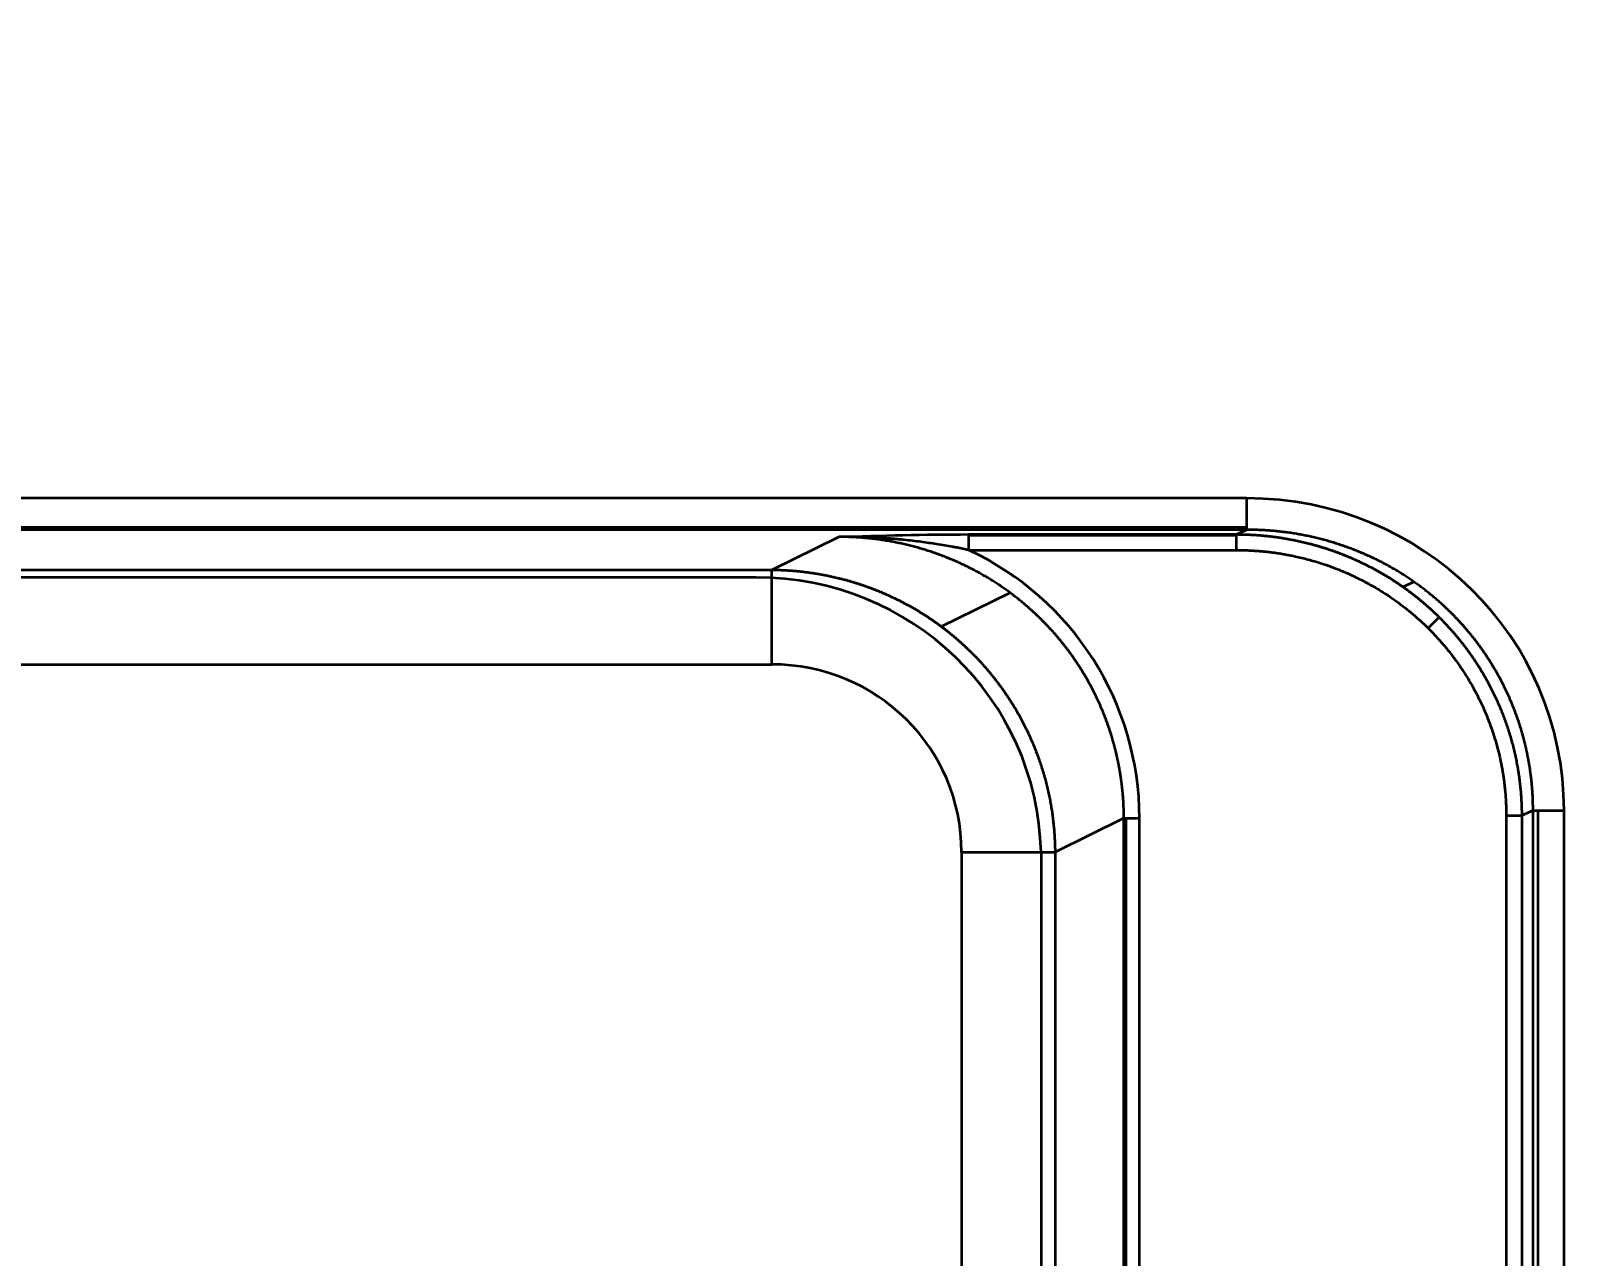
# Model space of a CAD drawing. Header units: millimetres. Extents: x 5 to 1651, y 545 to 1674.
# Drawn here: x 201.02 to 249.82, y 885.51 to 924.22 of the extents above; entities that cross this region are included whole.
import ezdxf

# ---------------------------------------------------------------- set-up
doc = ezdxf.new("R2010")
doc.units = ezdxf.units.MM
doc.layers.add('10', color=7, linetype='Continuous', true_color=0xffffff)
doc.layers.add('dim', color=82, linetype='Continuous', lineweight=9)
doc.dimstyles.get("Standard").update_dxf_attribs({"dimscale": 5, "dimtxt": 0.18, "dimasz": 0.18, "dimexe": 0.18, "dimexo": 0.0625, "dimgap": 0.09, "dimtad": 0, "dimtih": 1, "dimtoh": 1, "dimzin": 0, "dimdsep": 46, "dimtxsty": 'Standard', "dimcen": 0.09, "dimadec": 0, "dimazin": 0, "dimtfac": 1, "dimtofl": 0, "dimtmove": 0, "dimatfit": 3, "dimfxl": 0, "dimtolj": 1, "dimtzin": 0, "dimarcsym": 0})

# ---------------------------------------------------------------- blocks, each defined once
blk = doc.blocks.new('*D6')
at = {"layer": 'Defpoints', "color": 0, "lineweight": 18, "transparency": 16777216}
for p in [(660.753, 1040.18), (160.753, 918.998), (660.753, 916.821)]:
    blk.add_point(p, dxfattribs=at)
at = {"layer": 'dim', "color": 0, "lineweight": -2, "transparency": 16777216}
for p, q in [((160.753, 921.496), (160.753, 1042.678)), ((660.753, 919.319), (660.753, 1042.678)), ((170.753, 1040.18), (365.963, 1040.18)), ((650.753, 1040.18), (455.543, 1040.18))]:
    blk.add_line(p, q, dxfattribs=at)
at = {"layer": 'dim', "color": 0, "lineweight": 18, "transparency": 16777216}
for points in [[(170.753, 1041.846), (170.753, 1038.513), (160.753, 1040.18)], [(650.753, 1041.846), (650.753, 1038.513), (660.753, 1040.18)]]:
    blk.add_solid(points, dxfattribs=at)
at = {"layer": 'dim', "color": 0, "lineweight": 18, "transparency": 16777216, "insert": (410.753, 1040.18), "char_height": 12.5, "attachment_point": 5}
blk.add_mtext('\\A1;500.00{\\H7.5;\\S-0.10^ -0.15;}', dxfattribs=at)

msp = doc.modelspace()

# ---------------------------------------------------------------- linework, layer by layer
at = {"layer": '10', "color": 7, "linetype": 'Continuous', "lineweight": 35}
for p, q in [((239.447, 909.456), (160.753, 909.456)), ((239.447, 908.46), (239.447, 909.456)), ((160.753, 908.539), (239.447, 908.539)), ((239.447, 908.46), (160.753, 908.46)), ((224.429, 907.196), (226.549, 908.237)), ((230.662, 908.317), (239.122, 908.317)), ((230.662, 907.819), (230.662, 908.317)), ((239.122, 908.277), (230.662, 908.277)), ((239.122, 908.317), (239.447, 908.46)), ((239.122, 907.819), (239.122, 908.317)), ((230.662, 907.819), (239.122, 907.819)), ((160.753, 907.196), (224.429, 907.196)), ((224.429, 904.207), (224.429, 907.196)), ((223.941, 906.956), (160.753, 906.956)), ((244.37, 906.663), (244.724, 906.818)), ((229.786, 905.405), (231.96, 906.473)), ((245.521, 905.698), (245.175, 905.352)), ((160.753, 904.207), (224.429, 904.207)), ((247.642, 899.432), (248.132, 899.432)), ((247.642, 899.432), (247.642, 867.99)), ((248.49, 899.589), (248.132, 899.432)), ((248.132, 899.432), (248.132, 868.13)), ((248.49, 868.224), (248.49, 899.589)), ((248.49, 899.589), (249.471, 899.589)), ((248.65, 868.266), (248.65, 899.589)), ((249.471, 868.438), (249.471, 899.589)), ((235.559, 899.345), (233.384, 898.276)), ((235.559, 858.768), (235.559, 899.345)), ((235.559, 899.345), (236.051, 899.345)), ((235.632, 858.773), (235.632, 899.345)), ((236.051, 858.775), (236.051, 899.345)), ((230.43, 898.276), (230.43, 858.304)), ((230.43, 898.276), (233.384, 898.276)), ((232.943, 898.276), (232.943, 858.312)), ((233.384, 898.276), (233.384, 858.346))]:
    msp.add_line(p, q, dxfattribs=at)
for centre, major_axis, ratio, start_param, end_param in [((239.273, 899.418), (-9.373, -4.11), 0.977076, 2.736865, 4.290605), ((226.402, 899.199), (8.693, 4.27), 0.980876, 5.834174, 6.947719), ((223.802, 897.922), (8.235, 4.046), 0.980876, 5.858142, 7.389688), ((224.336, 898.184), (5.49, 2.697), 0.980876, 5.834174, 7.389688)]:
    msp.add_ellipse(centre, major_axis=major_axis, ratio=ratio, start_param=start_param, end_param=end_param, dxfattribs=at)
msp.add_open_spline([(226.549, 908.237), (227.886, 908.276), (229.248, 908.317), (230.662, 908.317)], degree=3, dxfattribs=at)
for points, knots in [([(230.659, 907.812), (230.658, 907.812), (230.656, 907.813), (230.653, 907.814), (230.649, 907.815), (230.644, 907.817), (230.638, 907.819), (230.631, 907.821), (230.623, 907.823), (230.615, 907.825), (230.606, 907.827), (230.596, 907.83), (230.584, 907.832), (230.573, 907.835), (230.56, 907.838), (230.546, 907.842), (230.532, 907.845), (230.516, 907.848), (230.5, 907.852), (230.483, 907.855), (230.465, 907.859), (230.446, 907.863), (230.427, 907.867), (230.397, 907.873), (230.357, 907.881), (230.306, 907.891), (230.255, 907.901), (230.203, 907.91), (230.086, 907.932), (229.897, 907.966), (229.649, 908.006), (229.4, 908.044), (229.151, 908.078), (228.886, 908.111), (228.666, 908.135), (228.498, 908.152), (228.388, 908.162), (228.277, 908.172), (228.165, 908.181), (228.053, 908.19), (227.941, 908.197), (227.828, 908.205), (227.714, 908.211), (227.6, 908.217), (227.486, 908.222), (227.371, 908.227), (227.255, 908.231), (227.139, 908.234), (227.022, 908.236), (226.905, 908.238), (226.787, 908.238), (226.668, 908.238), (226.589, 908.237), (226.549, 908.237)], [0, 0, 0, 0, 0.000626, 0.00146, 0.002503, 0.003755, 0.005217, 0.006889, 0.008771, 0.010864, 0.013166, 0.015679, 0.018401, 0.021334, 0.024477, 0.027829, 0.031392, 0.035164, 0.039146, 0.043337, 0.047738, 0.052348, 0.057167, 0.062195, 0.07426, 0.08655, 0.099064, 0.111803, 0.124765, 0.184964, 0.249859, 0.306191, 0.366675, 0.431283, 0.499996, 0.526728, 0.553575, 0.58054, 0.607623, 0.634825, 0.662147, 0.68959, 0.717156, 0.744846, 0.772663, 0.800608, 0.828683, 0.85689, 0.885232, 0.913711, 0.94233, 0.971092, 1, 1, 1, 1]), ([(235.559, 899.345), (235.559, 899.361), (235.559, 899.393), (235.559, 899.442), (235.558, 899.49), (235.557, 899.539), (235.556, 899.587), (235.555, 899.635), (235.553, 899.684), (235.551, 899.732), (235.549, 899.781), (235.546, 899.829), (235.544, 899.877), (235.541, 899.926), (235.537, 899.974), (235.534, 900.022), (235.53, 900.07), (235.526, 900.119), (235.522, 900.167), (235.517, 900.215), (235.512, 900.263), (235.507, 900.311), (235.502, 900.359), (235.496, 900.407), (235.49, 900.455), (235.484, 900.503), (235.478, 900.551), (235.471, 900.599), (235.464, 900.646), (235.457, 900.694), (235.45, 900.742), (235.442, 900.79), (235.434, 900.837), (235.426, 900.885), (235.417, 900.932), (235.409, 900.98), (235.4, 901.027), (235.391, 901.074), (235.381, 901.121), (235.371, 901.169), (235.361, 901.216), (235.351, 901.263), (235.341, 901.31), (235.33, 901.357), (235.319, 901.404), (235.308, 901.45), (235.296, 901.497), (235.284, 901.544), (235.272, 901.59), (235.26, 901.637), (235.247, 901.683), (235.235, 901.73), (235.222, 901.776), (235.208, 901.822), (235.195, 901.868), (235.181, 901.914), (235.167, 901.96), (235.153, 902.006), (235.138, 902.052), (235.123, 902.098), (235.108, 902.144), (235.093, 902.189), (235.078, 902.234), (235.062, 902.28), (235.046, 902.325), (235.03, 902.37), (235.013, 902.415), (234.996, 902.46), (234.98, 902.505), (234.962, 902.55), (234.945, 902.595), (234.927, 902.639), (234.909, 902.684), (234.891, 902.728), (234.873, 902.772), (234.854, 902.817), (234.835, 902.861), (234.816, 902.905), (234.797, 902.948), (234.777, 902.992), (234.757, 903.036), (234.737, 903.079), (234.717, 903.123), (234.696, 903.166), (234.676, 903.209), (234.655, 903.252), (234.633, 903.295), (234.612, 903.338), (234.59, 903.381), (234.568, 903.423), (234.546, 903.466), (234.524, 903.508), (234.501, 903.55), (234.478, 903.592), (234.455, 903.634), (234.432, 903.676), (234.409, 903.718), (234.385, 903.759), (234.361, 903.801), (234.337, 903.842), (234.312, 903.883), (234.288, 903.924), (234.263, 903.965), (234.238, 904.006), (234.213, 904.046), (234.187, 904.087), (234.161, 904.127), (234.136, 904.167), (234.109, 904.207), (234.083, 904.247), (234.056, 904.287), (234.03, 904.326), (234.003, 904.366), (233.976, 904.405), (233.948, 904.444), (233.921, 904.483), (233.893, 904.522), (233.865, 904.56), (233.836, 904.599), (233.808, 904.637), (233.779, 904.676), (233.75, 904.714), (233.721, 904.751), (233.692, 904.789), (233.663, 904.827), (233.633, 904.864), (233.603, 904.901), (233.573, 904.938), (233.543, 904.975), (233.512, 905.012), (233.482, 905.049), (233.451, 905.085), (233.42, 905.121), (233.389, 905.157), (233.357, 905.193), (233.326, 905.229), (233.294, 905.264), (233.262, 905.3), (233.23, 905.335), (233.197, 905.37), (233.165, 905.405), (233.132, 905.44), (233.099, 905.474), (233.066, 905.508), (233.033, 905.543), (232.999, 905.577), (232.965, 905.61), (232.926, 905.65), (232.879, 905.695), (232.826, 905.746), (232.773, 905.797), (232.719, 905.847), (232.664, 905.897), (232.609, 905.947), (232.553, 905.996), (232.497, 906.046), (232.439, 906.094), (232.382, 906.143), (232.324, 906.191), (232.265, 906.239), (232.205, 906.286), (232.145, 906.333), (232.085, 906.38), (232.024, 906.426), (231.962, 906.472), (231.9, 906.518), (231.837, 906.563), (231.773, 906.607), (231.709, 906.652), (231.645, 906.695), (231.579, 906.739), (231.514, 906.782), (231.447, 906.824), (231.38, 906.866), (231.313, 906.908), (231.245, 906.949), (231.176, 906.99), (231.107, 907.03), (231.037, 907.07), (230.967, 907.109), (230.896, 907.147), (230.825, 907.185), (230.753, 907.223), (230.68, 907.26), (230.607, 907.296), (230.534, 907.332), (230.459, 907.368), (230.385, 907.402), (230.309, 907.437), (230.234, 907.47), (230.157, 907.503), (230.081, 907.536), (230.003, 907.567), (229.926, 907.599), (229.847, 907.629), (229.768, 907.659), (229.689, 907.688), (229.609, 907.717), (229.529, 907.745), (229.448, 907.772), (229.367, 907.798), (229.285, 907.824), (229.203, 907.849), (229.12, 907.874), (229.037, 907.897), (228.954, 907.92), (228.87, 907.943), (228.785, 907.964), (228.7, 907.985), (228.615, 908.005), (228.529, 908.024), (228.443, 908.042), (228.356, 908.06), (228.269, 908.077), (228.182, 908.093), (228.094, 908.108), (228.006, 908.123), (227.917, 908.137), (227.828, 908.149), (227.739, 908.161), (227.65, 908.172), (227.56, 908.183), (227.469, 908.192), (227.379, 908.201), (227.288, 908.208), (227.196, 908.215), (227.105, 908.221), (227.013, 908.226), (226.921, 908.23), (226.828, 908.233), (226.735, 908.235), (226.642, 908.237), (226.58, 908.237), (226.549, 908.237)], [0, 0, 0, 0, 0.003447, 0.006893, 0.010338, 0.013782, 0.017226, 0.020669, 0.024112, 0.027554, 0.030995, 0.034436, 0.037876, 0.041315, 0.044753, 0.048191, 0.051629, 0.055065, 0.058501, 0.061937, 0.065372, 0.068806, 0.072239, 0.075672, 0.079105, 0.082536, 0.085967, 0.089398, 0.092828, 0.096257, 0.099686, 0.103114, 0.106542, 0.109969, 0.113395, 0.116821, 0.120247, 0.123671, 0.127096, 0.130519, 0.133942, 0.137365, 0.140787, 0.144209, 0.14763, 0.15105, 0.15447, 0.157889, 0.161308, 0.164727, 0.168145, 0.171562, 0.174979, 0.178395, 0.181811, 0.185227, 0.188642, 0.192056, 0.19547, 0.198884, 0.202297, 0.205709, 0.209121, 0.212533, 0.215944, 0.219355, 0.222765, 0.226175, 0.229585, 0.232994, 0.236402, 0.239811, 0.243218, 0.246626, 0.250033, 0.253439, 0.256845, 0.260251, 0.263657, 0.267061, 0.270466, 0.27387, 0.277274, 0.280678, 0.284081, 0.287483, 0.290886, 0.294288, 0.297689, 0.301091, 0.304491, 0.307892, 0.311292, 0.314692, 0.318092, 0.321491, 0.32489, 0.328289, 0.331687, 0.335085, 0.338483, 0.34188, 0.345277, 0.348674, 0.352071, 0.355467, 0.358863, 0.362258, 0.365654, 0.369049, 0.372444, 0.375838, 0.379233, 0.382627, 0.386021, 0.389414, 0.392808, 0.396201, 0.399594, 0.402986, 0.406379, 0.409771, 0.413163, 0.416555, 0.419947, 0.423338, 0.426729, 0.43012, 0.433511, 0.436902, 0.440292, 0.443682, 0.447072, 0.450462, 0.453852, 0.457241, 0.460631, 0.46402, 0.467409, 0.470798, 0.474187, 0.477576, 0.480964, 0.484353, 0.487741, 0.491129, 0.494517, 0.497905, 0.503106, 0.508324, 0.513558, 0.518809, 0.524076, 0.52936, 0.53466, 0.539976, 0.54531, 0.550659, 0.556026, 0.561409, 0.566808, 0.572224, 0.577657, 0.583106, 0.588572, 0.594055, 0.599555, 0.605071, 0.610603, 0.616153, 0.621719, 0.627302, 0.632902, 0.638519, 0.644152, 0.649802, 0.655469, 0.661153, 0.666854, 0.672571, 0.678306, 0.684057, 0.689825, 0.69561, 0.701412, 0.707231, 0.713067, 0.718919, 0.724789, 0.730676, 0.736579, 0.7425, 0.748438, 0.754392, 0.760364, 0.766353, 0.772358, 0.778381, 0.784421, 0.790478, 0.796552, 0.802643, 0.808752, 0.814877, 0.821019, 0.827179, 0.833356, 0.83955, 0.845761, 0.851989, 0.858235, 0.864497, 0.870777, 0.877074, 0.883388, 0.88972, 0.896069, 0.902435, 0.908818, 0.915218, 0.921636, 0.928071, 0.934524, 0.940993, 0.94748, 0.953985, 0.960506, 0.967045, 0.973601, 0.980175, 0.986766, 0.993374, 1, 1, 1, 1]), ([(239.122, 908.317), (239.138, 908.317), (239.172, 908.317), (239.221, 908.316), (239.271, 908.316), (239.32, 908.315), (239.369, 908.313), (239.419, 908.312), (239.468, 908.31), (239.517, 908.308), (239.566, 908.306), (239.615, 908.303), (239.664, 908.301), (239.712, 908.298), (239.761, 908.294), (239.81, 908.291), (239.858, 908.287), (239.906, 908.283), (239.955, 908.279), (240.003, 908.274), (240.051, 908.269), (240.099, 908.264), (240.147, 908.259), (240.195, 908.254), (240.242, 908.248), (240.29, 908.242), (240.337, 908.236), (240.385, 908.229), (240.432, 908.223), (240.479, 908.216), (240.526, 908.208), (240.573, 908.201), (240.62, 908.193), (240.667, 908.186), (240.713, 908.177), (240.76, 908.169), (240.806, 908.161), (240.852, 908.152), (240.899, 908.143), (240.945, 908.134), (240.991, 908.124), (241.036, 908.115), (241.082, 908.105), (241.128, 908.095), (241.173, 908.084), (241.218, 908.074), (241.264, 908.063), (241.309, 908.052), (241.354, 908.041), (241.398, 908.03), (241.443, 908.018), (241.488, 908.007), (241.532, 907.995), (241.576, 907.982), (241.62, 907.97), (241.664, 907.957), (241.708, 907.945), (241.752, 907.932), (241.796, 907.919), (241.839, 907.905), (241.883, 907.892), (241.926, 907.878), (241.969, 907.864), (242.012, 907.85), (242.055, 907.835), (242.097, 907.821), (242.14, 907.806), (242.182, 907.791), (242.224, 907.776), (242.266, 907.761), (242.308, 907.746), (242.35, 907.73), (242.392, 907.714), (242.433, 907.698), (242.475, 907.682), (242.516, 907.666), (242.557, 907.649), (242.598, 907.633), (242.639, 907.616), (242.68, 907.599), (242.72, 907.582), (242.76, 907.564), (242.801, 907.547), (242.841, 907.529), (242.88, 907.511), (242.92, 907.493), (242.96, 907.475), (242.999, 907.457), (243.038, 907.438), (243.078, 907.42), (243.117, 907.401), (243.155, 907.382), (243.194, 907.363), (243.233, 907.344), (243.271, 907.324), (243.309, 907.305), (243.347, 907.285), (243.385, 907.265), (243.423, 907.245), (243.46, 907.225), (243.498, 907.205), (243.535, 907.184), (243.572, 907.164), (243.609, 907.143), (243.646, 907.122), (243.682, 907.101), (243.719, 907.08), (243.755, 907.059), (243.791, 907.038), (243.827, 907.016), (243.863, 906.994), (243.899, 906.973), (243.934, 906.951), (243.97, 906.929), (244.005, 906.907), (244.04, 906.884), (244.075, 906.862), (244.109, 906.839), (244.144, 906.817), (244.178, 906.794), (244.212, 906.771), (244.246, 906.748), (244.28, 906.725), (244.314, 906.702), (244.347, 906.679), (244.381, 906.655), (244.414, 906.632), (244.447, 906.608), (244.48, 906.584), (244.513, 906.56), (244.545, 906.536), (244.577, 906.512), (244.61, 906.488), (244.642, 906.464), (244.674, 906.439), (244.705, 906.415), (244.737, 906.39), (244.768, 906.366), (244.799, 906.341), (244.831, 906.316), (244.861, 906.291), (244.892, 906.266), (244.923, 906.241), (244.953, 906.215), (244.983, 906.19), (245.013, 906.165), (245.043, 906.139), (245.073, 906.114), (245.102, 906.088), (245.132, 906.062), (245.161, 906.036), (245.19, 906.01), (245.219, 905.984), (245.248, 905.958), (245.276, 905.932), (245.305, 905.906), (245.333, 905.88), (245.361, 905.853), (245.389, 905.827), (245.417, 905.8), (245.444, 905.774), (245.472, 905.747), (245.512, 905.707), (245.565, 905.654), (245.63, 905.588), (245.695, 905.521), (245.759, 905.453), (245.822, 905.384), (245.885, 905.315), (245.946, 905.245), (246.007, 905.175), (246.068, 905.104), (246.127, 905.032), (246.186, 904.96), (246.244, 904.887), (246.301, 904.813), (246.358, 904.739), (246.413, 904.664), (246.468, 904.589), (246.522, 904.513), (246.575, 904.436), (246.628, 904.359), (246.679, 904.282), (246.73, 904.204), (246.78, 904.125), (246.829, 904.046), (246.877, 903.966), (246.925, 903.886), (246.972, 903.805), (247.017, 903.724), (247.062, 903.642), (247.106, 903.56), (247.149, 903.478), (247.192, 903.395), (247.233, 903.311), (247.274, 903.227), (247.313, 903.143), (247.352, 903.058), (247.39, 902.973), (247.427, 902.887), (247.463, 902.801), (247.498, 902.715), (247.532, 902.628), (247.565, 902.541), (247.598, 902.454), (247.629, 902.366), (247.66, 902.278), (247.689, 902.189), (247.718, 902.101), (247.746, 902.012), (247.773, 901.922), (247.799, 901.833), (247.824, 901.743), (247.847, 901.652), (247.87, 901.562), (247.893, 901.471), (247.914, 901.38), (247.934, 901.289), (247.953, 901.198), (247.971, 901.106), (247.988, 901.014), (248.005, 900.922), (248.02, 900.83), (248.034, 900.738), (248.048, 900.645), (248.06, 900.552), (248.072, 900.46), (248.082, 900.367), (248.091, 900.273), (248.1, 900.18), (248.107, 900.087), (248.114, 899.994), (248.119, 899.9), (248.124, 899.807), (248.127, 899.713), (248.13, 899.619), (248.132, 899.526), (248.132, 899.463), (248.132, 899.432)], [0, 0, 0, 0, 0.00353, 0.007056, 0.010576, 0.014091, 0.0176, 0.021105, 0.024604, 0.028098, 0.031587, 0.035071, 0.038549, 0.042022, 0.04549, 0.048953, 0.052411, 0.055864, 0.059311, 0.062753, 0.06619, 0.069622, 0.073049, 0.07647, 0.079886, 0.083297, 0.086703, 0.090104, 0.0935, 0.09689, 0.100275, 0.103655, 0.10703, 0.1104, 0.113764, 0.117124, 0.120478, 0.123827, 0.127171, 0.13051, 0.133843, 0.137172, 0.140495, 0.143813, 0.147126, 0.150434, 0.153736, 0.157034, 0.160326, 0.163613, 0.166895, 0.170172, 0.173444, 0.176711, 0.179972, 0.183228, 0.186479, 0.189725, 0.192966, 0.196202, 0.199433, 0.202658, 0.205878, 0.209094, 0.212304, 0.215509, 0.218708, 0.221903, 0.225093, 0.228277, 0.231456, 0.234631, 0.2378, 0.240964, 0.244123, 0.247276, 0.250425, 0.253568, 0.256707, 0.25984, 0.262968, 0.266091, 0.269209, 0.272322, 0.27543, 0.278532, 0.28163, 0.284722, 0.28781, 0.290892, 0.293969, 0.297041, 0.300108, 0.30317, 0.306227, 0.309278, 0.312325, 0.315367, 0.318403, 0.321434, 0.324461, 0.327482, 0.330498, 0.333509, 0.336515, 0.339516, 0.342512, 0.345503, 0.348488, 0.351469, 0.354445, 0.357415, 0.36038, 0.363341, 0.366296, 0.369247, 0.372192, 0.375132, 0.378067, 0.380997, 0.383922, 0.386842, 0.389757, 0.392667, 0.395572, 0.398472, 0.401366, 0.404256, 0.407141, 0.410021, 0.412895, 0.415765, 0.41863, 0.421489, 0.424344, 0.427193, 0.430038, 0.432877, 0.435712, 0.438541, 0.441366, 0.444185, 0.447, 0.449809, 0.452614, 0.455413, 0.458208, 0.460997, 0.463781, 0.466561, 0.469335, 0.472105, 0.474869, 0.477629, 0.480383, 0.483133, 0.485878, 0.488617, 0.491352, 0.494082, 0.496806, 0.499526, 0.502241, 0.508874, 0.515506, 0.522138, 0.52877, 0.5354, 0.542031, 0.548661, 0.55529, 0.561919, 0.568548, 0.575177, 0.581805, 0.588433, 0.59506, 0.601687, 0.608315, 0.614942, 0.621568, 0.628195, 0.634822, 0.641448, 0.648075, 0.654702, 0.661328, 0.667955, 0.674582, 0.681208, 0.687835, 0.694463, 0.70109, 0.707718, 0.714346, 0.720974, 0.727602, 0.734231, 0.74086, 0.74749, 0.75412, 0.760751, 0.767382, 0.774013, 0.780645, 0.787278, 0.793911, 0.800545, 0.80718, 0.813815, 0.820451, 0.827088, 0.833726, 0.840364, 0.847003, 0.853643, 0.860284, 0.866926, 0.873569, 0.880212, 0.886857, 0.893503, 0.90015, 0.906798, 0.913447, 0.920097, 0.926749, 0.933401, 0.940055, 0.94671, 0.953367, 0.960024, 0.966683, 0.973344, 0.980006, 0.986669, 0.993334, 1, 1, 1, 1]), ([(248.49, 899.589), (248.49, 899.605), (248.49, 899.637), (248.49, 899.685), (248.489, 899.733), (248.488, 899.782), (248.487, 899.83), (248.486, 899.878), (248.484, 899.926), (248.482, 899.974), (248.48, 900.022), (248.478, 900.07), (248.475, 900.118), (248.472, 900.166), (248.469, 900.214), (248.466, 900.262), (248.462, 900.31), (248.458, 900.358), (248.454, 900.406), (248.449, 900.454), (248.444, 900.502), (248.439, 900.55), (248.434, 900.597), (248.429, 900.645), (248.423, 900.693), (248.417, 900.741), (248.41, 900.788), (248.404, 900.836), (248.397, 900.883), (248.39, 900.931), (248.383, 900.978), (248.375, 901.026), (248.367, 901.073), (248.359, 901.121), (248.351, 901.168), (248.342, 901.215), (248.333, 901.262), (248.324, 901.309), (248.314, 901.356), (248.305, 901.403), (248.295, 901.45), (248.285, 901.497), (248.274, 901.544), (248.264, 901.591), (248.253, 901.638), (248.241, 901.684), (248.23, 901.731), (248.218, 901.777), (248.206, 901.824), (248.194, 901.87), (248.182, 901.916), (248.169, 901.963), (248.156, 902.009), (248.143, 902.055), (248.129, 902.101), (248.116, 902.147), (248.102, 902.193), (248.087, 902.238), (248.073, 902.284), (248.058, 902.33), (248.043, 902.375), (248.028, 902.421), (248.013, 902.466), (247.997, 902.511), (247.981, 902.556), (247.965, 902.602), (247.948, 902.647), (247.932, 902.691), (247.915, 902.736), (247.897, 902.781), (247.88, 902.826), (247.862, 902.87), (247.844, 902.915), (247.826, 902.959), (247.808, 903.003), (247.789, 903.047), (247.77, 903.091), (247.751, 903.135), (247.732, 903.179), (247.712, 903.223), (247.693, 903.266), (247.673, 903.31), (247.652, 903.353), (247.632, 903.396), (247.611, 903.439), (247.59, 903.482), (247.569, 903.525), (247.547, 903.568), (247.525, 903.611), (247.504, 903.653), (247.481, 903.696), (247.459, 903.738), (247.436, 903.78), (247.413, 903.822), (247.39, 903.864), (247.367, 903.906), (247.343, 903.948), (247.32, 903.989), (247.296, 904.031), (247.271, 904.072), (247.247, 904.113), (247.222, 904.154), (247.197, 904.195), (247.172, 904.236), (247.147, 904.276), (247.121, 904.317), (247.096, 904.357), (247.07, 904.397), (247.043, 904.438), (247.017, 904.477), (246.99, 904.517), (246.963, 904.557), (246.936, 904.596), (246.909, 904.636), (246.881, 904.675), (246.854, 904.714), (246.826, 904.753), (246.797, 904.791), (246.769, 904.83), (246.741, 904.868), (246.712, 904.907), (246.683, 904.945), (246.653, 904.983), (246.624, 905.021), (246.594, 905.058), (246.565, 905.096), (246.534, 905.133), (246.504, 905.17), (246.474, 905.207), (246.443, 905.244), (246.412, 905.281), (246.381, 905.317), (246.35, 905.353), (246.318, 905.39), (246.287, 905.426), (246.255, 905.461), (246.223, 905.497), (246.191, 905.533), (246.158, 905.568), (246.126, 905.603), (246.093, 905.638), (246.06, 905.673), (246.026, 905.707), (245.993, 905.742), (245.959, 905.776), (245.926, 905.81), (245.892, 905.844), (245.852, 905.883), (245.806, 905.928), (245.753, 905.978), (245.7, 906.028), (245.646, 906.078), (245.592, 906.127), (245.537, 906.177), (245.482, 906.225), (245.426, 906.274), (245.369, 906.322), (245.312, 906.37), (245.254, 906.418), (245.195, 906.465), (245.136, 906.512), (245.076, 906.559), (245.016, 906.605), (244.955, 906.651), (244.894, 906.697), (244.832, 906.742), (244.769, 906.786), (244.706, 906.831), (244.642, 906.875), (244.577, 906.918), (244.512, 906.962), (244.447, 907.004), (244.38, 907.047), (244.314, 907.088), (244.246, 907.13), (244.178, 907.171), (244.109, 907.211), (244.04, 907.251), (243.971, 907.291), (243.9, 907.33), (243.829, 907.368), (243.758, 907.406), (243.686, 907.444), (243.613, 907.481), (243.54, 907.517), (243.466, 907.553), (243.392, 907.588), (243.317, 907.623), (243.242, 907.657), (243.166, 907.691), (243.089, 907.724), (243.012, 907.756), (242.934, 907.788), (242.856, 907.819), (242.778, 907.85), (242.698, 907.88), (242.619, 907.909), (242.539, 907.937), (242.458, 907.965), (242.377, 907.993), (242.295, 908.019), (242.212, 908.045), (242.13, 908.07), (242.046, 908.095), (241.963, 908.119), (241.879, 908.142), (241.794, 908.164), (241.709, 908.186), (241.623, 908.207), (241.537, 908.227), (241.45, 908.246), (241.363, 908.265), (241.276, 908.282), (241.188, 908.299), (241.1, 908.315), (241.011, 908.331), (240.922, 908.345), (240.833, 908.359), (240.743, 908.372), (240.653, 908.384), (240.562, 908.395), (240.471, 908.405), (240.379, 908.415), (240.288, 908.424), (240.196, 908.431), (240.103, 908.438), (240.01, 908.444), (239.917, 908.449), (239.824, 908.453), (239.73, 908.456), (239.636, 908.458), (239.542, 908.459), (239.479, 908.46), (239.447, 908.46)], [0, 0, 0, 0, 0.003421, 0.006841, 0.010261, 0.01368, 0.017098, 0.020517, 0.023935, 0.027352, 0.030769, 0.034185, 0.037601, 0.041017, 0.044432, 0.047847, 0.051261, 0.054675, 0.058088, 0.061501, 0.064914, 0.068326, 0.071738, 0.075149, 0.07856, 0.081971, 0.085381, 0.088791, 0.092201, 0.09561, 0.099019, 0.102428, 0.105836, 0.109244, 0.112651, 0.116059, 0.119466, 0.122872, 0.126278, 0.129684, 0.13309, 0.136496, 0.139901, 0.143306, 0.14671, 0.150114, 0.153518, 0.156922, 0.160326, 0.163729, 0.167132, 0.170535, 0.173937, 0.17734, 0.180742, 0.184144, 0.187546, 0.190947, 0.194348, 0.197749, 0.20115, 0.204551, 0.207952, 0.211352, 0.214752, 0.218152, 0.221552, 0.224952, 0.228351, 0.231751, 0.23515, 0.238549, 0.241948, 0.245347, 0.248746, 0.252145, 0.255543, 0.258942, 0.26234, 0.265739, 0.269137, 0.272535, 0.275933, 0.279331, 0.282729, 0.286127, 0.289525, 0.292923, 0.296321, 0.299718, 0.303116, 0.306514, 0.309912, 0.313309, 0.316707, 0.320105, 0.323502, 0.3269, 0.330298, 0.333695, 0.337093, 0.340491, 0.343889, 0.347287, 0.350684, 0.354082, 0.35748, 0.360878, 0.364277, 0.367675, 0.371073, 0.374471, 0.37787, 0.381268, 0.384667, 0.388066, 0.391465, 0.394864, 0.398263, 0.401662, 0.405061, 0.408461, 0.411861, 0.41526, 0.41866, 0.422061, 0.425461, 0.428861, 0.432262, 0.435663, 0.439064, 0.442465, 0.445866, 0.449268, 0.45267, 0.456072, 0.459474, 0.462876, 0.466279, 0.469682, 0.473085, 0.476488, 0.479892, 0.483296, 0.4867, 0.490105, 0.493509, 0.496914, 0.502053, 0.50721, 0.512386, 0.517579, 0.52279, 0.52802, 0.533268, 0.538534, 0.543819, 0.549121, 0.554442, 0.559781, 0.565139, 0.570515, 0.575909, 0.581322, 0.586753, 0.592202, 0.59767, 0.603156, 0.608661, 0.614184, 0.619726, 0.625286, 0.630865, 0.636462, 0.642078, 0.647712, 0.653365, 0.659036, 0.664727, 0.670435, 0.676163, 0.681909, 0.687674, 0.693457, 0.699259, 0.70508, 0.710919, 0.716778, 0.722655, 0.728551, 0.734465, 0.740399, 0.746351, 0.752322, 0.758312, 0.764321, 0.770348, 0.776395, 0.78246, 0.788544, 0.794647, 0.800769, 0.80691, 0.81307, 0.819249, 0.825447, 0.831664, 0.8379, 0.844155, 0.850429, 0.856721, 0.863033, 0.869364, 0.875714, 0.882083, 0.888472, 0.894879, 0.901305, 0.907751, 0.914215, 0.920699, 0.927202, 0.933724, 0.940265, 0.946826, 0.953405, 0.960004, 0.966622, 0.973259, 0.979915, 0.986591, 0.993286, 1, 1, 1, 1]), ([(239.122, 907.819), (239.138, 907.819), (239.172, 907.819), (239.227, 907.818), (239.289, 907.817), (239.358, 907.816), (239.433, 907.814), (239.516, 907.81), (239.605, 907.806), (239.701, 907.8), (239.804, 907.793), (239.914, 907.784), (240.031, 907.772), (240.154, 907.759), (240.284, 907.742), (240.42, 907.723), (240.563, 907.7), (240.712, 907.674), (240.867, 907.644), (241.109, 907.592), (241.428, 907.513), (241.812, 907.398), (242.173, 907.272), (242.51, 907.137), (242.797, 907.009), (243.089, 906.866), (243.438, 906.679), (243.912, 906.39), (244.343, 906.081), (244.692, 905.797), (244.93, 905.588), (245.159, 905.37), (245.379, 905.145), (245.59, 904.912), (245.8, 904.662), (246.009, 904.393), (246.213, 904.104), (246.406, 903.806), (246.567, 903.532), (246.704, 903.278), (246.823, 903.041), (246.941, 902.784), (247.058, 902.506), (247.162, 902.227), (247.259, 901.937), (247.352, 901.624), (247.444, 901.254), (247.507, 900.936), (247.547, 900.693), (247.568, 900.547), (247.585, 900.407), (247.6, 900.273), (247.612, 900.146), (247.621, 900.025), (247.628, 899.91), (247.634, 899.802), (247.638, 899.7), (247.64, 899.605), (247.641, 899.516), (247.642, 899.459), (247.642, 899.432)], [0, 0, 0, 0, 0.003607, 0.007736, 0.012387, 0.01756, 0.023253, 0.029467, 0.036201, 0.043455, 0.051228, 0.059519, 0.068329, 0.077655, 0.0875, 0.09786, 0.108737, 0.120129, 0.132037, 0.144459, 0.176029, 0.206185, 0.234932, 0.262272, 0.288208, 0.3059, 0.335666, 0.377458, 0.431221, 0.455142, 0.478991, 0.502776, 0.526485, 0.550109, 0.573655, 0.600307, 0.626949, 0.653585, 0.680219, 0.698794, 0.71873, 0.740028, 0.762687, 0.786709, 0.807207, 0.831794, 0.860474, 0.893255, 0.904868, 0.915987, 0.926613, 0.936745, 0.946384, 0.955528, 0.964178, 0.972333, 0.979993, 0.987158, 0.993827, 1, 1, 1, 1]), ([(224.429, 907.196), (224.445, 907.195), (224.478, 907.195), (224.526, 907.195), (224.575, 907.194), (224.623, 907.193), (224.672, 907.191), (224.72, 907.19), (224.768, 907.188), (224.816, 907.185), (224.865, 907.183), (224.913, 907.18), (224.961, 907.177), (225.008, 907.174), (225.056, 907.171), (225.104, 907.167), (225.151, 907.163), (225.199, 907.159), (225.246, 907.155), (225.294, 907.15), (225.341, 907.145), (225.388, 907.14), (225.435, 907.135), (225.482, 907.129), (225.529, 907.123), (225.576, 907.117), (225.623, 907.111), (225.669, 907.104), (225.716, 907.097), (225.762, 907.09), (225.809, 907.083), (225.855, 907.076), (225.901, 907.068), (225.947, 907.06), (225.993, 907.052), (226.039, 907.043), (226.084, 907.035), (226.13, 907.026), (226.175, 907.017), (226.221, 907.008), (226.266, 906.998), (226.311, 906.988), (226.356, 906.978), (226.401, 906.968), (226.446, 906.958), (226.491, 906.947), (226.535, 906.937), (226.58, 906.926), (226.624, 906.914), (226.668, 906.903), (226.712, 906.891), (226.756, 906.88), (226.8, 906.868), (226.844, 906.855), (226.888, 906.843), (226.931, 906.83), (226.975, 906.817), (227.018, 906.804), (227.061, 906.791), (227.104, 906.778), (227.147, 906.764), (227.19, 906.75), (227.232, 906.736), (227.275, 906.722), (227.317, 906.708), (227.359, 906.693), (227.401, 906.678), (227.443, 906.663), (227.485, 906.648), (227.527, 906.633), (227.568, 906.618), (227.61, 906.602), (227.651, 906.586), (227.692, 906.57), (227.733, 906.554), (227.774, 906.537), (227.815, 906.521), (227.855, 906.504), (227.896, 906.487), (227.936, 906.47), (227.976, 906.453), (228.016, 906.435), (228.056, 906.418), (228.096, 906.4), (228.136, 906.382), (228.175, 906.364), (228.214, 906.346), (228.254, 906.327), (228.293, 906.309), (228.331, 906.29), (228.37, 906.271), (228.409, 906.252), (228.447, 906.233), (228.485, 906.213), (228.524, 906.194), (228.562, 906.174), (228.599, 906.154), (228.637, 906.134), (228.675, 906.114), (228.712, 906.094), (228.749, 906.074), (228.786, 906.053), (228.823, 906.032), (228.86, 906.012), (228.897, 905.991), (228.933, 905.969), (228.97, 905.948), (229.006, 905.927), (229.042, 905.905), (229.078, 905.884), (229.113, 905.862), (229.149, 905.84), (229.184, 905.818), (229.219, 905.796), (229.255, 905.773), (229.289, 905.751), (229.324, 905.728), (229.359, 905.706), (229.393, 905.683), (229.428, 905.66), (229.462, 905.637), (229.496, 905.613), (229.529, 905.59), (229.563, 905.567), (229.597, 905.543), (229.63, 905.519), (229.663, 905.496), (229.696, 905.472), (229.729, 905.448), (229.762, 905.424), (229.794, 905.399), (229.827, 905.375), (229.859, 905.351), (229.891, 905.326), (229.923, 905.301), (229.955, 905.277), (229.986, 905.252), (230.018, 905.227), (230.049, 905.202), (230.08, 905.177), (230.111, 905.151), (230.142, 905.126), (230.172, 905.101), (230.203, 905.075), (230.233, 905.049), (230.263, 905.024), (230.293, 904.998), (230.323, 904.972), (230.353, 904.946), (230.382, 904.92), (230.412, 904.893), (230.441, 904.867), (230.47, 904.841), (230.499, 904.814), (230.527, 904.788), (230.556, 904.761), (230.584, 904.735), (230.612, 904.708), (230.64, 904.681), (230.668, 904.654), (230.696, 904.627), (230.724, 904.6), (230.764, 904.56), (230.816, 904.507), (230.881, 904.441), (230.945, 904.374), (231.008, 904.306), (231.071, 904.237), (231.133, 904.168), (231.194, 904.099), (231.254, 904.028), (231.314, 903.957), (231.373, 903.886), (231.431, 903.813), (231.489, 903.74), (231.545, 903.667), (231.602, 903.593), (231.657, 903.518), (231.711, 903.443), (231.765, 903.367), (231.818, 903.291), (231.87, 903.214), (231.921, 903.136), (231.972, 903.058), (232.022, 902.98), (232.071, 902.9), (232.119, 902.821), (232.166, 902.741), (232.213, 902.66), (232.258, 902.579), (232.303, 902.497), (232.347, 902.415), (232.39, 902.332), (232.432, 902.249), (232.474, 902.166), (232.514, 902.082), (232.554, 901.997), (232.593, 901.913), (232.631, 901.827), (232.668, 901.742), (232.704, 901.656), (232.739, 901.569), (232.773, 901.482), (232.807, 901.395), (232.839, 901.308), (232.871, 901.22), (232.902, 901.131), (232.932, 901.043), (232.96, 900.954), (232.988, 900.865), (233.015, 900.775), (233.042, 900.685), (233.067, 900.595), (233.091, 900.505), (233.114, 900.414), (233.137, 900.323), (233.158, 900.232), (233.178, 900.14), (233.198, 900.049), (233.216, 899.957), (233.234, 899.865), (233.251, 899.772), (233.266, 899.68), (233.281, 899.587), (233.295, 899.494), (233.308, 899.401), (233.319, 899.308), (233.33, 899.215), (233.34, 899.121), (233.349, 899.028), (233.357, 898.934), (233.364, 898.84), (233.369, 898.747), (233.374, 898.653), (233.378, 898.559), (233.381, 898.464), (233.383, 898.37), (233.384, 898.308), (233.384, 898.276)], [0, 0, 0, 0, 0.003474, 0.006944, 0.01041, 0.01387, 0.017326, 0.020778, 0.024225, 0.027667, 0.031105, 0.034538, 0.037967, 0.041391, 0.044811, 0.048226, 0.051636, 0.055042, 0.058443, 0.06184, 0.065232, 0.06862, 0.072003, 0.075381, 0.078755, 0.082124, 0.085489, 0.088849, 0.092205, 0.095556, 0.098902, 0.102244, 0.105582, 0.108915, 0.112243, 0.115567, 0.118886, 0.1222, 0.12551, 0.128816, 0.132117, 0.135413, 0.138705, 0.141992, 0.145275, 0.148553, 0.151827, 0.155096, 0.15836, 0.16162, 0.164876, 0.168126, 0.171373, 0.174615, 0.177852, 0.181084, 0.184312, 0.187536, 0.190755, 0.19397, 0.197179, 0.200385, 0.203586, 0.206782, 0.209974, 0.213161, 0.216344, 0.219522, 0.222695, 0.225864, 0.229029, 0.232189, 0.235344, 0.238495, 0.241642, 0.244783, 0.247921, 0.251054, 0.254182, 0.257305, 0.260425, 0.263539, 0.266649, 0.269755, 0.272856, 0.275953, 0.279045, 0.282132, 0.285215, 0.288293, 0.291367, 0.294437, 0.297501, 0.300562, 0.303618, 0.306669, 0.309716, 0.312758, 0.315795, 0.318829, 0.321857, 0.324881, 0.327901, 0.330916, 0.333927, 0.336933, 0.339935, 0.342932, 0.345924, 0.348912, 0.351896, 0.354875, 0.357849, 0.360819, 0.363785, 0.366746, 0.369702, 0.372654, 0.375602, 0.378545, 0.381483, 0.384417, 0.387346, 0.390271, 0.393192, 0.396108, 0.399019, 0.401926, 0.404829, 0.407727, 0.41062, 0.413509, 0.416394, 0.419274, 0.422149, 0.42502, 0.427887, 0.430749, 0.433606, 0.436459, 0.439308, 0.442152, 0.444991, 0.447826, 0.450657, 0.453483, 0.456305, 0.459122, 0.461935, 0.464743, 0.467547, 0.470346, 0.473141, 0.475931, 0.478717, 0.481498, 0.484275, 0.487048, 0.489815, 0.492579, 0.495338, 0.498092, 0.500843, 0.507448, 0.514055, 0.520662, 0.527271, 0.533881, 0.540492, 0.547104, 0.553717, 0.560331, 0.566947, 0.573563, 0.580181, 0.5868, 0.59342, 0.600042, 0.606664, 0.613288, 0.619913, 0.62654, 0.633167, 0.639796, 0.646427, 0.653058, 0.659691, 0.666325, 0.672961, 0.679598, 0.686236, 0.692876, 0.699517, 0.706159, 0.712803, 0.719449, 0.726095, 0.732744, 0.739393, 0.746044, 0.752697, 0.759351, 0.766007, 0.772664, 0.779323, 0.785983, 0.792645, 0.799308, 0.805973, 0.81264, 0.819308, 0.825978, 0.832649, 0.839323, 0.845997, 0.852674, 0.859352, 0.866032, 0.872713, 0.879396, 0.886081, 0.892768, 0.899456, 0.906146, 0.912838, 0.919532, 0.926228, 0.932925, 0.939624, 0.946325, 0.953028, 0.959732, 0.966439, 0.973147, 0.979858, 0.98657, 0.993284, 1, 1, 1, 1])]:
    msp.add_open_spline(points, degree=3, knots=knots, dxfattribs=at)

# ---------------------------------------------------------------- dimensions: what is measured, and where the dimension line sits
at = {"layer": 'dim', "lineweight": 18}
dim = msp.add_linear_dim(base=(660.753, 1040.18), p1=(160.753, 918.998), p2=(660.753, 916.821), dimstyle='Standard', override={"dimtxt": 2.5, "dimasz": 2, "dimexe": 0.49975, "dimexo": 0.49975, "dimgap": 0.49975, "dimtol": 1, "dimlim": 0, "dimtp": -0.1, "dimtm": 0.15, "dimtfac": 0.6, "dimtdec": 2, "dimtolj": 1}, dxfattribs=at)
dim.commit()
dim.dimension.update_dxf_attribs({"geometry": '*D6', "text_midpoint": (410.753, 1040.18)})

doc.saveas('drawing.dxf')
